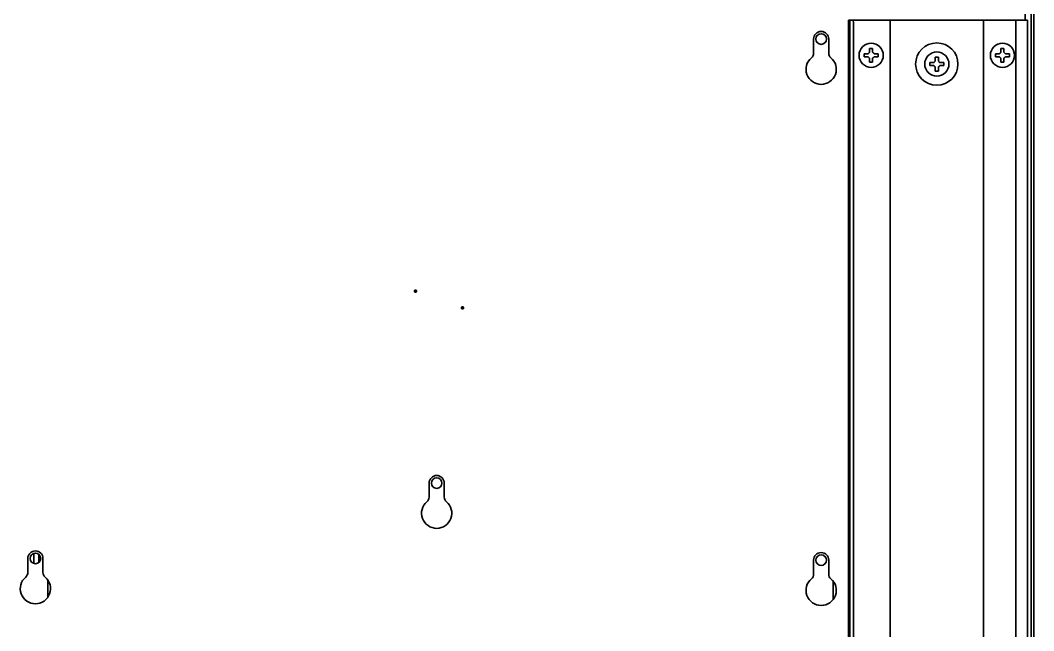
# Model space of a CAD drawing. Extents: x 53 to 4124, y 6244 to 10190.
# Drawn here: x 2629.9 to 2965.1, y 9725 to 9927.1 of the extents above; entities that cross this region are included whole.
import ezdxf

# ---------------------------------------------------------------- set-up
doc = ezdxf.new("R2010")
doc.units = 0
doc.header["$LTSCALE"] = 5
doc.layers.add('1', color=7, linetype='CONTINUOUS', true_color=0xffffff)

msp = doc.modelspace()

# ---------------------------------------------------------------- linework, layer by layer
at = {"layer": '1', "color": 7, "linetype": 'Continuous', "lineweight": 35}
for p, q in [((2964.28, 10018.34), (2964.28, 9378.49)), ((2965.08, 9677.39), (2965.08, 10018.29)), ((2962.28, 9927.09), (2962.28, 10014.59)), ((2903.86, 9927.09), (2903.85, 9927.09)), ((2903.85, 9927.09), (2903.85, 9469.89)), ((2903.86, 9927.09), (2904.17, 9927.09)), ((2904.17, 9927.09), (2905.36, 9927.09)), ((2904.31, 9925.09), (2904.31, 9471.89)), ((2906.05, 9927.09), (2905.36, 9927.09)), ((2905.5, 9925.09), (2905.5, 9471.89)), ((2916.58, 9927.09), (2906.05, 9927.09)), ((2917.58, 9927.09), (2916.58, 9927.09)), ((2919.78, 9927.09), (2917.58, 9927.09)), ((2917.58, 9469.89), (2917.58, 9927.09)), ((2946.28, 9927.09), (2919.78, 9927.09)), ((2948.48, 9927.09), (2946.28, 9927.09)), ((2948.48, 9469.89), (2948.48, 9927.09)), ((2949.48, 9927.09), (2948.48, 9927.09)), ((2959.11, 9927.09), (2949.48, 9927.09)), ((2959.11, 9927.09), (2959.29, 9927.09)), ((2959.11, 9927.09), (2959.11, 9469.89)), ((2959.29, 9927.09), (2962.83, 9927.09)), ((2962.83, 9927.09), (2963.05, 9927.09)), ((2963.05, 9469.89), (2963.05, 9927.09)), ((2892.28, 9920.87), (2892.28, 9916.24)), ((2897.28, 9916.24), (2897.28, 9920.87)), ((2909.01, 9915.49), (2909.01, 9915.99)), ((2909.01, 9914.99), (2909.01, 9915.49)), ((2913.61, 9915.99), (2913.61, 9915.49)), ((2913.61, 9915.49), (2913.61, 9914.99)), ((2952.44, 9915.49), (2952.44, 9915.99)), ((2952.44, 9914.99), (2952.44, 9915.49)), ((2957.04, 9915.99), (2957.04, 9915.49)), ((2957.04, 9915.49), (2957.04, 9914.99)), ((2930.73, 9912.59), (2930.73, 9913.09)), ((2930.73, 9912.09), (2930.73, 9912.59)), ((2935.33, 9913.09), (2935.33, 9912.59)), ((2935.33, 9912.59), (2935.33, 9912.09)), ((2765.13, 9773.9), (2765.13, 9769.26)), ((2770.13, 9769.26), (2770.13, 9773.9)), ((2634.43, 9747.28), (2634.43, 9750.64)), ((2636.08, 9750.26), (2636.08, 9747.65)), ((2632.42, 9748.95), (2632.42, 9744.32)), ((2637.42, 9744.32), (2637.42, 9748.95)), ((2892.28, 9748.39), (2892.28, 9743.76)), ((2897.28, 9743.76), (2897.28, 9748.39)), ((2638.99, 9741.85), (2638.99, 9736.06)), ((2898.77, 9741.41), (2898.77, 9735.38))]:
    msp.add_line(p, q, dxfattribs=at)
for centre, radius in [((2894.78, 9920.87), 1.75), ((2911.31, 9915.49), 4), ((2933.03, 9912.59), 7), ((2954.74, 9915.49), 4), ((2933.03, 9912.59), 4), ((2767.63, 9773.89), 1.75), ((2634.92, 9748.95), 1.75), ((2894.78, 9748.39), 1.75)]:
    msp.add_circle(centre, radius, dxfattribs=at)
for centre, radius, start, end in [((2894.78, 9920.87), 2.5, 0, 180), ((2894.78, 9910.87), 5, 130.0052, 49.9948), ((2890.28, 9916.24), 2, 310.0052, 0), ((2899.28, 9916.24), 2, 180, 229.9948), ((2767.63, 9773.9), 2.5, 0, 180), ((2767.63, 9763.9), 5, 130.0052, 49.9948), ((2763.13, 9769.26), 2, 310.0052, 0), ((2772.13, 9769.26), 2, 180, 229.9948), ((2634.92, 9748.95), 2.5, 0, 180), ((2894.78, 9748.39), 2.5, 0, 180), ((2630.42, 9744.32), 2, 310.0052, 0), ((2639.42, 9744.32), 2, 180, 229.9948), ((2890.28, 9743.76), 2, 310.0052, 0), ((2899.28, 9743.76), 2, 180, 229.9948), ((2634.92, 9738.95), 5, 130.0052, 49.9948), ((2894.78, 9738.39), 5, 130.0052, 49.9948)]:
    msp.add_arc(centre, radius, start, end, dxfattribs=at)
for centre, major_axis, start_param, end_param in [((2904.17, 9925.09), (0, -2), 1.570796, 3.141593), ((2905.36, 9925.09), (0, 2), 4.712389, 6.283185)]:
    msp.add_ellipse(centre, major_axis=major_axis, ratio=0.069756, start_param=start_param, end_param=end_param, dxfattribs=at)
for points in [[(2910.81, 9916.49), (2910.81, 9916.55), (2910.81, 9916.66), (2910.81, 9916.82), (2910.81, 9916.98), (2910.81, 9917.13), (2910.81, 9917.28), (2910.81, 9917.44), (2910.81, 9917.61), (2910.81, 9917.73), (2910.81, 9917.79)], [(2910.81, 9917.79), (2910.98, 9917.79), (2911.31, 9917.79), (2911.65, 9917.79), (2911.81, 9917.79)], [(2954.24, 9916.49), (2954.24, 9916.55), (2954.24, 9916.66), (2954.24, 9916.82), (2954.24, 9916.98), (2954.24, 9917.13), (2954.24, 9917.28), (2954.24, 9917.44), (2954.24, 9917.61), (2954.24, 9917.73), (2954.24, 9917.79)], [(2954.24, 9917.79), (2954.4, 9917.79), (2954.74, 9917.79), (2955.07, 9917.79), (2955.24, 9917.79)], [(2910.31, 9914.99), (2910.26, 9914.99), (2910.15, 9914.99), (2909.99, 9914.99), (2909.83, 9914.99), (2909.67, 9914.99), (2909.52, 9914.99), (2909.37, 9914.99), (2909.2, 9914.99), (2909.08, 9914.99), (2909.01, 9914.99)], [(2910.31, 9915.99), (2910.34, 9916.02), (2910.38, 9916.06), (2910.46, 9916.14), (2910.53, 9916.21), (2910.6, 9916.28), (2910.67, 9916.35), (2910.74, 9916.42), (2910.79, 9916.47), (2910.81, 9916.49)], [(2910.81, 9914.49), (2910.79, 9914.52), (2910.74, 9914.57), (2910.66, 9914.64), (2910.59, 9914.72), (2910.52, 9914.79), (2910.45, 9914.86), (2910.38, 9914.92), (2910.34, 9914.97), (2910.31, 9914.99)], [(2911.81, 9916.49), (2911.84, 9916.47), (2911.89, 9916.42), (2911.96, 9916.34), (2912.04, 9916.27), (2912.11, 9916.2), (2912.18, 9916.13), (2912.24, 9916.06), (2912.29, 9916.02), (2912.31, 9915.99)], [(2912.31, 9914.99), (2912.29, 9914.97), (2912.24, 9914.92), (2912.17, 9914.85), (2912.1, 9914.78), (2912.03, 9914.71), (2911.96, 9914.64), (2911.88, 9914.56), (2911.84, 9914.52), (2911.81, 9914.49)], [(2911.81, 9914.49), (2911.81, 9914.44), (2911.81, 9914.33), (2911.81, 9914.17), (2911.81, 9914.01), (2911.81, 9913.86), (2911.81, 9913.7), (2911.81, 9913.55), (2911.81, 9913.38), (2911.81, 9913.26), (2911.81, 9913.19)], [(2912.31, 9915.99), (2912.37, 9915.99), (2912.48, 9915.99), (2912.64, 9915.99), (2912.8, 9915.99), (2912.95, 9915.99), (2913.1, 9915.99), (2913.26, 9915.99), (2913.43, 9915.99), (2913.55, 9915.99), (2913.61, 9915.99)], [(2932.53, 9913.59), (2932.53, 9913.65), (2932.53, 9913.76), (2932.53, 9913.92), (2932.53, 9914.08), (2932.53, 9914.23), (2932.53, 9914.38), (2932.53, 9914.54), (2932.53, 9914.71), (2932.53, 9914.83), (2932.53, 9914.89)], [(2932.53, 9914.89), (2932.69, 9914.89), (2933.03, 9914.89), (2933.36, 9914.89), (2933.53, 9914.89)], [(2953.74, 9914.99), (2953.68, 9914.99), (2953.58, 9914.99), (2953.41, 9914.99), (2953.25, 9914.99), (2953.1, 9914.99), (2952.95, 9914.99), (2952.79, 9914.99), (2952.62, 9914.99), (2952.5, 9914.99), (2952.44, 9914.99)], [(2953.74, 9915.99), (2953.76, 9916.02), (2953.81, 9916.06), (2953.88, 9916.14), (2953.95, 9916.21), (2954.02, 9916.28), (2954.09, 9916.35), (2954.17, 9916.42), (2954.21, 9916.47), (2954.24, 9916.49)], [(2954.24, 9914.49), (2954.21, 9914.52), (2954.16, 9914.57), (2954.09, 9914.64), (2954.01, 9914.72), (2953.94, 9914.79), (2953.88, 9914.86), (2953.81, 9914.92), (2953.76, 9914.97), (2953.74, 9914.99)], [(2955.24, 9916.49), (2955.26, 9916.47), (2955.31, 9916.42), (2955.39, 9916.34), (2955.46, 9916.27), (2955.53, 9916.2), (2955.6, 9916.13), (2955.67, 9916.06), (2955.71, 9916.02), (2955.74, 9915.99)], [(2955.74, 9914.99), (2955.71, 9914.97), (2955.67, 9914.92), (2955.59, 9914.85), (2955.52, 9914.78), (2955.45, 9914.71), (2955.38, 9914.64), (2955.31, 9914.56), (2955.26, 9914.52), (2955.24, 9914.49)], [(2955.24, 9914.49), (2955.24, 9914.44), (2955.24, 9914.33), (2955.24, 9914.17), (2955.24, 9914.01), (2955.24, 9913.86), (2955.24, 9913.7), (2955.24, 9913.55), (2955.24, 9913.38), (2955.24, 9913.26), (2955.24, 9913.19)], [(2955.74, 9915.99), (2955.79, 9915.99), (2955.9, 9915.99), (2956.06, 9915.99), (2956.22, 9915.99), (2956.38, 9915.99), (2956.53, 9915.99), (2956.68, 9915.99), (2956.85, 9915.99), (2956.97, 9915.99), (2957.04, 9915.99)], [(2911.81, 9913.19), (2911.65, 9913.19), (2911.31, 9913.19), (2910.98, 9913.19), (2910.81, 9913.19)], [(2932.03, 9912.09), (2931.97, 9912.09), (2931.86, 9912.09), (2931.7, 9912.09), (2931.54, 9912.09), (2931.39, 9912.09), (2931.24, 9912.09), (2931.08, 9912.09), (2930.91, 9912.09), (2930.79, 9912.09), (2930.73, 9912.09)], [(2932.03, 9913.09), (2932.05, 9913.12), (2932.1, 9913.16), (2932.17, 9913.24), (2932.24, 9913.31), (2932.31, 9913.38), (2932.38, 9913.45), (2932.45, 9913.52), (2932.5, 9913.57), (2932.53, 9913.59)], [(2932.53, 9911.59), (2932.5, 9911.62), (2932.45, 9911.67), (2932.37, 9911.74), (2932.3, 9911.82), (2932.23, 9911.89), (2932.16, 9911.96), (2932.09, 9912.02), (2932.05, 9912.07), (2932.03, 9912.09)], [(2933.53, 9913.59), (2933.55, 9913.57), (2933.6, 9913.52), (2933.68, 9913.44), (2933.75, 9913.37), (2933.82, 9913.3), (2933.89, 9913.23), (2933.96, 9913.16), (2934, 9913.12), (2934.03, 9913.09)], [(2934.03, 9912.09), (2934, 9912.07), (2933.95, 9912.02), (2933.88, 9911.95), (2933.81, 9911.88), (2933.74, 9911.81), (2933.67, 9911.74), (2933.6, 9911.66), (2933.55, 9911.62), (2933.53, 9911.59)], [(2933.53, 9911.59), (2933.53, 9911.54), (2933.53, 9911.43), (2933.53, 9911.27), (2933.53, 9911.11), (2933.53, 9910.96), (2933.53, 9910.8), (2933.53, 9910.65), (2933.53, 9910.48), (2933.53, 9910.36), (2933.53, 9910.29)], [(2934.03, 9913.09), (2934.08, 9913.09), (2934.19, 9913.09), (2934.35, 9913.09), (2934.51, 9913.09), (2934.66, 9913.09), (2934.82, 9913.09), (2934.97, 9913.09), (2935.14, 9913.09), (2935.26, 9913.09), (2935.33, 9913.09)], [(2955.24, 9913.19), (2955.07, 9913.19), (2954.74, 9913.19), (2954.4, 9913.19), (2954.24, 9913.19)], [(2933.53, 9910.29), (2933.36, 9910.29), (2933.03, 9910.29), (2932.69, 9910.29), (2932.53, 9910.29)]]:
    msp.add_open_spline(points, degree=3, dxfattribs=at)
for points in [[(2911.81, 9917.79), (2911.81, 9917.59), (2911.81, 9917.38), (2911.81, 9917.06), (2911.81, 9916.95), (2911.81, 9916.72), (2911.81, 9916.61), (2911.81, 9916.49)], [(2955.24, 9917.79), (2955.24, 9917.59), (2955.24, 9917.38), (2955.24, 9917.06), (2955.24, 9916.95), (2955.24, 9916.72), (2955.24, 9916.61), (2955.24, 9916.49)], [(2909.01, 9915.99), (2909.22, 9915.99), (2909.43, 9915.99), (2909.75, 9915.99), (2909.86, 9915.99), (2910.08, 9915.99), (2910.2, 9915.99), (2910.31, 9915.99)], [(2910.81, 9913.19), (2910.81, 9913.4), (2910.81, 9913.61), (2910.81, 9913.93), (2910.81, 9914.04), (2910.81, 9914.26), (2910.81, 9914.38), (2910.81, 9914.49)], [(2913.61, 9914.99), (2913.41, 9914.99), (2913.2, 9914.99), (2912.88, 9914.99), (2912.77, 9914.99), (2912.54, 9914.99), (2912.43, 9914.99), (2912.31, 9914.99)], [(2933.53, 9914.89), (2933.53, 9914.69), (2933.53, 9914.48), (2933.53, 9914.16), (2933.53, 9914.05), (2933.53, 9913.82), (2933.53, 9913.71), (2933.53, 9913.59)], [(2952.44, 9915.99), (2952.64, 9915.99), (2952.85, 9915.99), (2953.18, 9915.99), (2953.29, 9915.99), (2953.51, 9915.99), (2953.62, 9915.99), (2953.74, 9915.99)], [(2954.24, 9913.19), (2954.24, 9913.4), (2954.24, 9913.61), (2954.24, 9913.93), (2954.24, 9914.04), (2954.24, 9914.26), (2954.24, 9914.38), (2954.24, 9914.49)], [(2957.04, 9914.99), (2956.83, 9914.99), (2956.62, 9914.99), (2956.3, 9914.99), (2956.19, 9914.99), (2955.97, 9914.99), (2955.85, 9914.99), (2955.74, 9914.99)], [(2930.73, 9913.09), (2930.93, 9913.09), (2931.14, 9913.09), (2931.46, 9913.09), (2931.57, 9913.09), (2931.8, 9913.09), (2931.91, 9913.09), (2932.03, 9913.09)], [(2932.53, 9910.29), (2932.53, 9910.5), (2932.53, 9910.71), (2932.53, 9911.03), (2932.53, 9911.14), (2932.53, 9911.36), (2932.53, 9911.48), (2932.53, 9911.59)], [(2935.33, 9912.09), (2935.12, 9912.09), (2934.91, 9912.09), (2934.59, 9912.09), (2934.48, 9912.09), (2934.25, 9912.09), (2934.14, 9912.09), (2934.03, 9912.09)]]:
    msp.add_open_spline(points, degree=3, knots=[0, 0, 0, 0, 0.5, 0.5, 0.75, 0.75, 1, 1, 1, 1], dxfattribs=at)
at = {"layer": '1', "color": 163, "linetype": 'Continuous', "lineweight": 70}
for p in [(2760.59, 9837.47), (2776.13, 9831.89)]:
    msp.add_point(p, dxfattribs=at)

doc.saveas('drawing.dxf')
